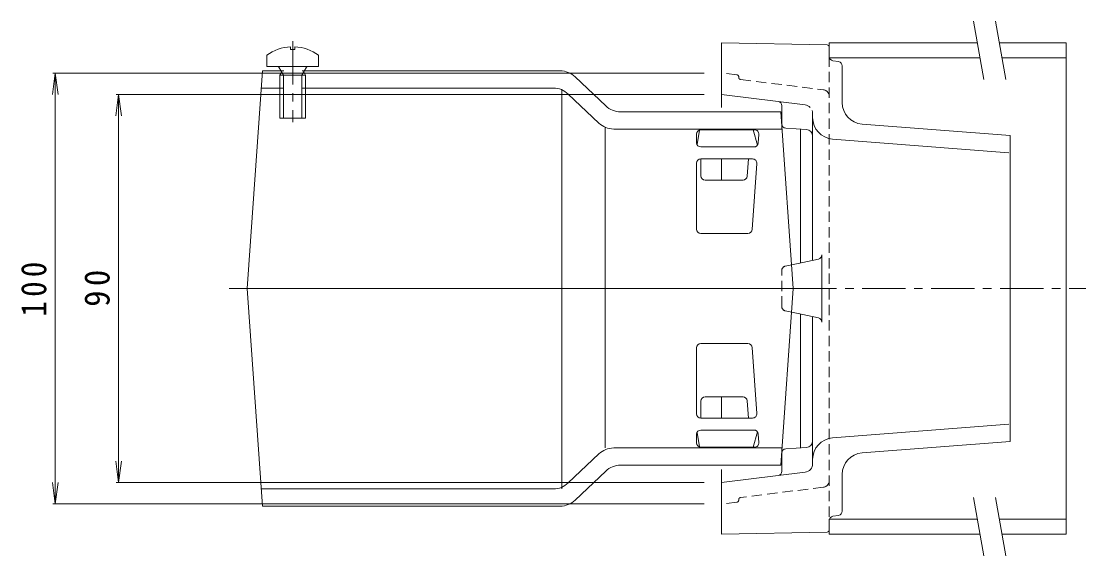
# Model space of a CAD drawing. Units: millimetres, scale not verified. Extents: x -308 to 347, y -275 to 241.
# Drawn here: x 100.3 to 347.2, y 113.9 to 237.9 of the extents above; entities that cross this region are included whole.
import ezdxf

# ---------------------------------------------------------------- set-up
doc = ezdxf.new("R2010")
doc.units = ezdxf.units.MM
doc.header["$LTSCALE"] = 2
doc.linetypes.add('CHAIN1', pattern=[8, 5, -1, 1, -1])
doc.linetypes.add('DASHED1', pattern=[1.8, 1.2, -0.6])
for name, color, linetype, lineweight in [('0-0_通り芯', 3, 'Continuous', 9), ('0-1_躯体', 6, 'Continuous', 9), ('0-3_建具', 4, 'Continuous', 9), ('0-4_その他', 7, 'Continuous', 9), ('0-A', 2, 'Continuous', 9)]:
    doc.layers.add(name, color=color, linetype=linetype, lineweight=lineweight)
doc.styles.add('ＭＳ ゴシック', font='')
doc.styles.get('ＭＳ ゴシック').set_extended_font_data('MS Gothic')

msp = doc.modelspace()

# ---------------------------------------------------------------- linework, layer by layer
at = {"layer": '0-0_通り芯'}
for p, q in [((287.24, 232.361), (262.73, 232.851)), ((262.73, 217.851), (262.73, 232.851)), ((287.73, 229.698), (287.73, 231.861)), ((288.565, 228.712), (289.894, 228.49)), ((290.73, 218.981), (290.73, 227.504)), ((282.118, 218.471), (262.73, 220.851)), ((276.73, 214.037), (276.73, 218.248)), ((283.874, 182.393), (283.874, 216.486)), ((282.474, 212.718), (277.663, 213.039)), ((281.084, 212.811), (281.084, 181.791)), ((295.346, 213.996), (329.73, 211.351)), ((288.49, 210.512), (329.423, 207.363)), ((329.73, 188.351), (329.73, 211.351)), ((329.73, 140.351), (329.73, 211.351)), ((262.73, 201.002), (262.73, 205.911)), ((285.995, 168.044), (285.995, 183.658)), ((279.013, 181.344), (285.206, 182.681)), ((279.013, 170.358), (285.206, 169.021)), ((281.084, 138.891), (281.084, 169.911)), ((283.874, 169.309), (283.874, 135.217)), ((262.73, 145.792), (262.73, 150.7)), ((288.49, 141.191), (329.423, 144.339)), ((282.474, 138.984), (277.663, 138.663)), ((295.346, 137.706), (329.73, 140.351)), ((276.73, 137.666), (276.73, 133.455)), ((262.73, 118.851), (262.73, 133.851)), ((282.118, 133.232), (262.73, 130.851)), ((290.73, 132.721), (290.73, 124.198)), ((287.73, 122.004), (287.73, 119.841)), ((288.565, 122.99), (289.894, 123.212)), ((287.24, 119.341), (262.73, 118.851))]:
    msp.add_line(p, q, dxfattribs=at)
at = {"layer": '0-0_通り芯', "linetype": 'DASHED1'}
for p, q in [((287.73, 229.698), (287.73, 122.004)), ((266.287, 225.437), (262.73, 225.851)), ((266.73, 224.832), (266.73, 224.941)), ((267.168, 224.336), (286.414, 221.946)), ((277.519, 181.021), (279.013, 181.344)), ((276.73, 171.658), (276.73, 180.044)), ((277.519, 170.681), (279.013, 170.358)), ((286.414, 129.756), (267.168, 127.367)), ((266.287, 126.265), (262.73, 125.851)), ((266.73, 126.87), (266.73, 126.762))]:
    msp.add_line(p, q, dxfattribs=at)
at = {"layer": '0-0_通り芯', "linetype": 'CHAIN1'}
for p, q in [((148.51, 175.851), (152.73, 175.851)), ((279.397, 175.851), (347.226, 175.851))]:
    msp.add_line(p, q, dxfattribs=at)
at = {"layer": '0-0_通り芯'}
for centre, radius, start, end in [((287.23, 231.861), 0.5, 0, 88.85303), ((288.73, 229.698), 1, 180, 260.53792), ((289.73, 227.504), 1, 0, 80.53792), ((275.73, 218.248), 1, 0, 82.99893), ((281.874, 216.486), 2, 43.53918, 83.00082), ((295.73, 218.981), 5, 180, 265.60138), ((281.874, 216.486), 2, 0, 19.47954), ((288.874, 215.497), 5, 180, 265.60135), ((277.73, 214.037), 1, 180, 266.1846), ((282.374, 211.222), 1.5, 0, 86.18619), ((284.995, 183.658), 1, 282.18018, 0), ((284.995, 168.044), 1, 0, 77.81982), ((288.874, 136.206), 5, 94.39865, 180), ((277.73, 137.666), 1, 93.8154, 180), ((282.374, 140.481), 1.5, 273.81381, 0), ((295.73, 132.721), 5, 94.39862, 180), ((275.73, 133.455), 1, 277.00107, 0), ((281.874, 135.217), 2, 276.99918, 0), ((289.73, 124.198), 1, 279.46208, 0), ((288.73, 122.004), 1, 99.46208, 180), ((287.23, 119.841), 0.5, 271.14697, 0)]:
    msp.add_arc(centre, radius, start, end, dxfattribs=at)
at = {"layer": '0-0_通り芯', "linetype": 'DASHED1'}
for centre, radius, start, end in [((266.23, 224.941), 0.5, 0, 83.36443), ((267.23, 224.832), 0.5, 180, 262.92024), ((286.23, 220.458), 1.5, 0, 82.92282), ((277.73, 180.044), 1, 102.17963, 180), ((277.73, 171.658), 1, 180, 257.82037), ((286.23, 131.245), 1.5, 277.07718, 0), ((266.23, 126.762), 0.5, 276.63557, 0), ((267.23, 126.87), 0.5, 97.07976, 180)]:
    msp.add_arc(centre, radius, start, end, dxfattribs=at)
at = {"layer": '0-1_躯体'}
for p, q in [((152.73, 175.851), (156.261, 226.351)), ((161.201, 226.351), (156.261, 226.351)), ((225.33, 226.351), (165.461, 226.351)), ((235.879, 218.226), (228.774, 224.976)), ((161.201, 222.351), (155.981, 222.351)), ((223.733, 222.351), (165.461, 222.351)), ((225.73, 129.351), (225.73, 221.935)), ((234.282, 214.226), (227.177, 220.976)), ((239.323, 216.851), (276.531, 216.851)), ((276.531, 216.851), (279.397, 175.851)), ((235.73, 138.851), (235.73, 213.267)), ((237.726, 212.851), (276.81, 212.851)), ((257.635, 212.618), (257.051, 209.251)), ((270.404, 212.67), (257.953, 212.67)), ((270.091, 212.67), (271.081, 209.105)), ((256.953, 209.684), (256.953, 211.67)), ((271.402, 211.601), (271.263, 209.614)), ((270.266, 208.684), (257.953, 208.684)), ((269.932, 205.911), (257.953, 205.911)), ((257.953, 202.002), (257.953, 205.911)), ((268.721, 201.933), (268.999, 205.911)), ((256.953, 189.645), (256.953, 204.911)), ((270.929, 204.841), (269.862, 189.575)), ((258.953, 201.002), (267.724, 201.002)), ((268.864, 188.645), (257.953, 188.645)), ((152.73, 175.851), (156.261, 125.351)), ((152.73, 175.851), (279.397, 175.851)), ((268.864, 163.057), (257.953, 163.057)), ((256.953, 162.057), (256.953, 146.792)), ((270.929, 146.862), (269.862, 162.127)), ((258.953, 150.7), (267.724, 150.7)), ((257.953, 149.7), (257.953, 145.792)), ((268.721, 149.77), (268.999, 145.792)), ((269.932, 145.792), (257.953, 145.792)), ((256.953, 142.019), (256.953, 140.032)), ((257.635, 139.084), (257.051, 142.451)), ((270.266, 143.019), (257.953, 143.019)), ((270.091, 139.032), (271.081, 142.597)), ((271.402, 140.102), (271.263, 142.088)), ((237.726, 138.851), (276.81, 138.851)), ((270.404, 139.032), (257.953, 139.032)), ((234.282, 137.476), (227.177, 130.726)), ((235.879, 133.476), (228.774, 126.726)), ((223.733, 129.351), (155.981, 129.351)), ((225.33, 125.351), (156.261, 125.351))]:
    msp.add_line(p, q, dxfattribs=at)
msp.add_lwpolyline([(239.323, 134.851), (276.531, 134.851), (279.397, 175.851)], dxfattribs=at)
for centre, radius, start, end in [((225.33, 221.351), 5, 46.46896, 90), ((223.733, 217.351), 5, 46.46895, 90), ((239.323, 221.851), 5, 226.46896, 270), ((237.726, 217.851), 5, 226.46873, 270), ((257.953, 211.67), 1, 90, 180), ((270.404, 211.67), 1, 355.99867, 90), ((257.953, 209.684), 1, 180, 270), ((270.266, 209.684), 1, 270, 356.00067), ((257.953, 204.911), 1, 90, 180), ((269.932, 204.911), 1, 355.99852, 90), ((258.953, 202.002), 1, 180, 270), ((267.724, 202.002), 1, 270, 356.00067), ((257.953, 189.645), 1, 180, 270), ((268.864, 189.645), 1, 270, 356.00053), ((257.953, 162.057), 1, 90, 180), ((268.864, 162.057), 1, 3.99947, 90), ((258.953, 149.7), 1, 90, 180), ((267.724, 149.7), 1, 3.99933, 90), ((257.953, 146.792), 1, 180, 270), ((269.932, 146.792), 1, 270, 4.00148), ((257.953, 142.019), 1, 90, 180), ((270.266, 142.019), 1, 3.99933, 90), ((237.726, 133.851), 5, 90, 133.53127), ((257.953, 140.032), 1, 180, 270), ((270.404, 140.032), 1, 270, 4.00133), ((239.323, 129.851), 5, 90, 133.53104), ((223.733, 134.351), 5, 270, 313.53105), ((225.33, 130.351), 5, 270, 313.53104)]:
    msp.add_arc(centre, radius, start, end, dxfattribs=at)
at = {"layer": '0-3_建具', "color": 7}
for p, q in [((321.203, 237.851), (323.583, 224.351)), ((326.28, 237.851), (328.66, 224.351)), ((321.203, 127.351), (323.583, 113.851)), ((326.28, 127.351), (328.66, 113.851))]:
    msp.add_line(p, q, dxfattribs=at)
at = {"layer": '0-3_建具'}
for p, q in [((287.73, 232.851), (322.084, 232.851)), ((287.73, 232.851), (287.73, 229.351)), ((327.162, 232.851), (342.73, 232.851)), ((342.73, 232.851), (342.73, 118.851)), ((287.73, 229.351), (322.702, 229.351)), ((327.779, 229.351), (342.73, 229.351)), ((287.73, 122.351), (322.084, 122.351)), ((287.73, 118.851), (287.73, 122.351)), ((327.162, 122.351), (342.73, 122.351)), ((287.73, 118.851), (322.702, 118.851)), ((327.779, 118.851), (342.73, 118.851))]:
    msp.add_line(p, q, dxfattribs=at)
at = {"layer": '0-4_その他'}
for p, q in [((108.185, 225.851), (107.533, 220.894)), ((107.585, 225.851), (258.73, 225.851)), ((108.185, 125.851), (108.185, 225.851)), ((108.185, 225.851), (108.838, 220.894)), ((122.868, 220.851), (122.216, 215.894)), ((122.268, 220.851), (258.73, 220.851)), ((122.868, 130.851), (122.868, 220.851)), ((122.868, 220.851), (123.521, 215.894)), ((122.868, 130.851), (122.216, 135.808)), ((122.868, 130.851), (123.521, 135.808)), ((108.185, 125.851), (107.533, 130.808)), ((108.185, 125.851), (108.838, 130.808)), ((122.268, 130.851), (258.73, 130.851)), ((107.585, 125.851), (258.73, 125.851))]:
    msp.add_line(p, q, dxfattribs=at)
at = {"layer": '0-A', "linetype": 'CHAIN1'}
msp.add_line((163.261, 233.206), (163.261, 214.433), dxfattribs=at)
at = {"layer": '0-A'}
for p, q in [((157.261, 229.951), (157.261, 227.351)), ((162.782, 231.94), (162.782, 231.319)), ((163.74, 231.319), (162.782, 231.319)), ((163.74, 231.94), (163.74, 231.319)), ((169.261, 229.951), (169.261, 227.351)), ((157.261, 227.351), (169.261, 227.351)), ((161.131, 225.351), (160.079, 227.224)), ((165.391, 225.351), (166.443, 227.224)), ((160.261, 225.351), (160.702, 226.115)), ((160.261, 225.351), (166.261, 225.351)), ((160.261, 225.351), (160.261, 215.351)), ((161.131, 225.351), (161.131, 215.351)), ((165.391, 225.351), (165.391, 215.351)), ((166.261, 225.351), (165.82, 226.115)), ((166.261, 225.351), (166.261, 215.351)), ((160.261, 215.351), (166.261, 215.351))]:
    msp.add_line(p, q, dxfattribs=at)
for centre, radius, start, end in [((163.261, 221.951), 10, 92.7457, 126.86987), ((163.261, 221.951), 10, 53.13013, 87.25409), ((159.861, 227.101), 0.25, 29.32918, 90), ((166.661, 227.101), 0.25, 90, 150.67082)]:
    msp.add_arc(centre, radius, start, end, dxfattribs=at)

# ---------------------------------------------------------------- texts
at = {"layer": '0-4_その他', "color": 2, "char_height": 5.865, "attachment_point": 7, "rotation": 90, "style": 'ＭＳ ゴシック'}
for s, insert in [('\\T1.27;\\W0.9;100', (106.185, 169.351)), ('\\T1.27;\\W0.95;90', (120.868, 171.601))]:
    msp.add_mtext(s, dxfattribs=dict(at, insert=insert))

doc.saveas('drawing.dxf')
